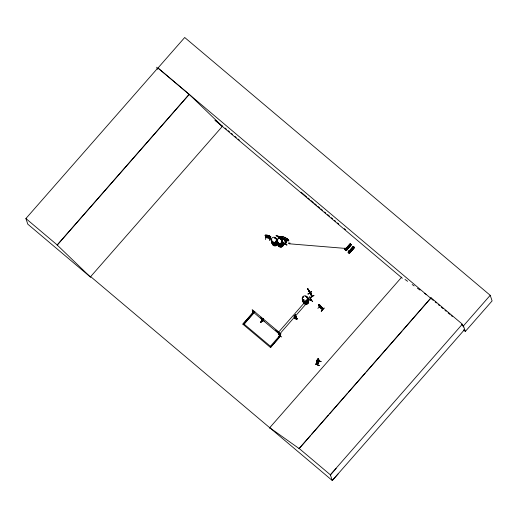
<?xml version="1.0" encoding="UTF-8"?>
<svg xmlns="http://www.w3.org/2000/svg" width="518" height="518" viewBox="0 0 518 518"><rect width="100%" height="100%" fill="white"/><g stroke="black" fill="none" stroke-linecap="round" stroke-linejoin="round"><path stroke-width="0.78" d="M262.613 320.946L262.257 320.577M262.574 320.94L261.066 317.1L278.431 331.753L279.552 335.411M319.341 306.98L319.651 307.213L318.667 304.584L320.318 305.885M322.19 309.298L321.561 307.025L322.507 309.66L321.704 307.226L320.603 306.229L321.309 307.323L320.849 307.09L319.243 305.581M318.667 304.584L319.425 306.824L322.578 309.369M285.217 240.734C286.001 239.64 285.483 242.903 286.02 242.236M286.15 241.971L285.755 240.507M272.138 241.433L272.319 241.297M272.28 241.252L272.371 241.776L272.934 241.459M272.805 241.498L272.293 241.33M272.96 241.479L272.319 241.064M275.369 238.053C275.874 238.727 274.579 238.027 275.576 238.131M278.483 242.307L278.257 242.761M280.808 239.329L281.138 239.361M303.134 299.974L303.522 299.534L303.969 299.909M303.166 299.864L303.276 300.259M303.289 299.87L303.807 300.039M285.755 239.575L279.267 236.739L288.889 240.773L284.887 239.135M279.603 237.425L285.994 240.358L279.584 237.348M288.779 243.227C289.407 242.068 288.351 243.628 288.772 243.376M317.663 364.484C314.873 357.187 319.386 370.292 316.517 362.315M317.463 364.75C318.835 363.733 319.994 358.961 318.117 359.006C320.778 366.802 316.323 352.952 319.023 360.891L317.366 364.737L319.017 360.768M265.592 235.444L265.242 235.224L265.592 235.444C266.317 239.154 265.954 236.881 270.143 238.157M265.469 239.562L266.006 236.091M269.774 238.066L268.997 235.943L269.379 236.02L268.965 236.091L269.755 238.377L270.143 238.409L269.334 236.014L265.592 235.185M270.83 236.292L269.723 240.417L270.655 236.26M270.124 238.235L265.961 237.607L265.171 235.237L265.611 235.198L265.171 235.25M265.941 236.337C263.15 234.997 274.805 239.193 266.317 235.373M266.433 235.14L267.825 235.366L268.071 236.292L266.776 236.04L266.44 235.094L267.825 235.366M267.916 235.645L268.764 236.435L266.084 235.904L265.909 235.386L266.569 235.431M268.803 235.865L269.334 236.014M269.192 236.979L265.948 236.292M269.574 236.797L269.159 236.966M262.153 320.791L260.865 316.938L252.182 309.609L253.367 313.235M262.587 320.862L261.525 318.46L262.484 320.998M318.861 304.759L318.505 304.584L319.295 306.876M322.565 309.388L319.444 306.818M285.632 239.711L285.994 240.346M285.509 240.281L285.69 240.009M295.143 318.246L294.8 318.486L295.221 318.421M296.043 317.515L295.37 314.892L296.244 317.133L295.972 317.56L296.121 317.016M311.111 300.2L310.878 300.55L311.111 300.142M289.478 243.81L289.899 243.065L289.478 243.81L344.988 248.381M344.897 248.271L345.169 248.096M345.927 248.912L346.296 249.449L345.843 248.679M253.613 313.118L252.739 310.852L253.555 313.338M261.901 320.357L262.043 320.195M317.042 360.936L316.964 362.186L318.039 359.693L317.864 359.181L317.56 359.732L317.482 359.408L316.925 360.696L317.243 361.545L317.761 360.34L317.469 359.46M278.075 242.838L278.626 242.56M303.93 300L303.295 300.226M306.572 296.672L306.119 296.71L306.526 296.898M306.565 296.846L306.229 296.568M311.176 294.14L312.004 296.581L309.758 292.987L309.175 290.695M310.107 293.156L309 290.624L309.803 293.058M311.745 296.238L311.156 293.9L311.927 296.082M285.645 239.679L285.904 240.514L285.314 240.287L285.114 240.74L285.547 240.935L285.748 240.488L285.153 240.462L285.671 242.171M315.41 364.044L319.405 365.611L315.417 364.012M284.544 241.213L285.593 241.556M282.932 243.246L286.83 245.033M316.751 362.555L316.906 362.199M318.408 358.709L318.117 359.006M321.095 361.681L317.12 359.997L321.121 361.622M284.557 243.751L286.422 239.899M285.191 244.049L287.05 240.151L285.178 244.004M276.113 235.541L280.957 238.131L279.623 237.315C283.268 238.934 277.085 235.476 277.965 236.577L281.358 238.17L276.113 235.541L277.538 236.376M277.48 236.409L277.583 236.616C277.292 233.961 289.601 243.337 277.564 236.558M277.739 236.072L277.428 236.163M278.024 236.901L281.436 238.494M279.953 335.399C278.334 330.413 281.08 334.68 279.953 335.535M296.218 317.275L295.836 317.281M295.83 317.417L296.063 317.022M310.677 300.369L311.027 300.129M310.826 300.582C311.04 300.673 311.098 297.5 309.991 298.219L310.826 300.505M288.779 240.928L279.267 236.739M310.14 293.194L310.172 292.845M280.121 335.638L278.775 331.947L293.907 314.685C296.464 322.733 296.005 317.45 294.107 316.336L294.949 318.7L295.092 318.194M285.923 240.494L279.539 237.561M280.834 239.206L281.203 239.128M303.198 299.767L303.768 299.799M348.737 246.911L348.614 246.322M318.207 358.508C315.449 361.985 316.692 366.038 318.453 359.246M278.334 334.298L281.65 336.985M294.23 316.155L297.533 318.868L294.658 316.757M263.571 319.062L260.787 322.351L263.15 319.619M278.593 332.867L278.891 333.113L278.496 332.977M294.477 316.135L294.107 316.336M310.36 298.018L309.991 298.219M281.028 333.767L278.263 337.095M296.989 319.476L294.094 317.366L296.833 319.6M309.978 299.216L312.717 301.541L310.133 299.093M285.586 240.857L285.237 240.449M251.916 314.679L254.824 311.467L252.007 314.756M261.176 318.175L262.199 320.389M263.636 318.926L260.729 322.112L263.643 318.939M90.391 277L27.804 224.184L25.9 218.538L157.906 67.929L189.18 94.321L222.351 126.36L214.983 120.17L402.331 278.276M433.288 300.395L157.938 68.033L184.706 37.497L490.216 295.312L492.1 300.906L465.332 331.442L463.48 329.875M338.053 473.989L332.271 480.503L90.656 276.612L90.346 276.968L57.207 245.033L189.18 94.321M57.207 245.033L189.212 94.425M90.346 276.968L222.662 126.01M242.851 324.119L252.855 312.704L253.496 313.273L244.056 324.093L253.496 313.273L252.881 312.775L242.871 324.19L270.506 347.507L280.491 336.02L279.856 335.483L270.396 346.277M344.93 249.605L350.343 243.984L345.286 249.903L344.936 249.611L350.123 243.784L351.314 244.813L346.186 250.654L345.817 250.343L350.932 244.49L345.953 250.459M345.072 249.728L350.149 243.829M345.143 249.78L350.343 243.984M345.707 250.013L345.37 249.734L345.681 249.844M344.923 248.193L346.231 249.967L346.277 249.391M345.81 250.336L351.01 244.535M345.092 249.702L346.192 250.66L351.21 244.703L345.882 250.382M349.3 251.78L349.443 252.68L348.277 250.913M353.263 246.464L348.141 252.311L348.51 252.622L353.645 246.788L353.263 246.464L353.632 246.775M353.477 246.646L348.141 252.311L353.334 246.497L354.526 247.52L349.397 253.367L349.022 253.049L354.144 247.196L354.429 247.423L349.372 253.347L348.187 252.26L353.412 246.587M348.355 252.493L353.554 246.691M348.867 252.771L348.582 252.441L348.795 252.739M349.015 253.043L354.221 247.248M354.312 247.345L349.093 253.095M354.422 247.41L349.216 253.185M279.526 334.181L294.658 316.919M295.409 316.064L310.541 298.802M280.491 336.02L270.506 347.507M318.842 304.733L321.736 307.252M318.868 304.947L319.748 307.096M319.444 305.108L320.778 306.87L320.512 305.957L319.567 305.348M319.198 305.885L318.784 305.283L321.956 308.022M317.884 308.404L320.72 305.167M321.561 307.025L321.859 307.278L321.464 307.142M321.179 311.214L324.054 308.009M321.354 311.357L324.19 308.126M269.412 428.075L401.728 277.117M310.327 435.793L299.132 448.562L431.08 297.798L462.354 324.19L330.348 474.792L332.271 480.503L464.27 329.895M311.389 434.576L328.451 415.106M329.519 413.895L347.118 393.816M348.18 392.599L365.242 373.135M366.31 371.918L402.033 331.164M403.101 329.947L431.08 297.798M465.332 331.442L463.455 325.848L490.216 295.312M330.4 474.954L336.188 468.44M296.102 317.133L295.37 314.892M280.238 335.25L279.487 333.009M278.017 242.159L278.645 242.359M348.731 246.892L348.232 246.659M308.262 289.646C305.911 286.117 313.649 299.087 310.858 293.997M308.119 289.277L307.608 288.578L309.201 290.902M309.537 292.087L309.175 291.369L311.227 294.768M309.57 291.459L310.573 293.492M309.531 292.029L311.286 294.781M311.571 291.621L307.99 294.056L311.564 291.615M307.964 293.984L311.668 291.776M310.392 292.923L310.942 294.088L310.651 293.712M310.865 293.687L309.162 290.928M311.156 293.9L311.357 294.224L311.027 293.978M310.34 297.85L313.947 295.467M310.23 297.675L313.902 295.377M308.055 289.225L309.091 290.915M310.204 293.337L311.299 294.833M310.878 294.023L308.87 290.592M316.744 363.092L317.081 362.904M273.239 243.421L272.85 243.175M273.277 243.551L272.753 243.182M352.033 249.177L351.482 249.223L351.864 249.637M351.793 249.676L352.026 249.164M322.546 309.654L319.302 306.915M266.265 237.632L265.87 236.046M270.02 238.351L269.289 236.007M295.979 317.521L294.658 313.83L309.783 296.568L311.085 300.175M275.395 237.982L275.226 238.027A2.7 2.642 -18.6 0 0 274.585 237.853M309.9 292.851L312.147 296.445M285.936 242.301L285.314 240.287M270.098 238.157L266.356 237.419M265.922 237.62L266.297 237.691M266.602 235.528L267.897 235.781M348.174 250.854L348.323 251.224M348.912 252.719L348.536 252.493L349.067 252.415M285.185 240.553L285.638 240.553M285.114 240.74L285.541 240.915M404.992 279.435L407.608 281.287M412.186 284.524L414.141 285.917M417.411 288.235L420.027 290.086M424.598 293.33L426.56 294.716M269.723 427.719L299.132 448.562M319.075 305.063L319.574 305.426M345.338 248.284L345.823 248.757M263.604 319.094L260.787 322.351M435.133 301.949L436.363 302.991M438.209 304.552L439.445 305.588M441.291 307.148L443.136 308.702M444.981 310.263L446.212 311.305M448.064 312.859L449.909 314.42M451.139 315.462L452.369 316.498M461.609 324.294L463.455 325.848M225.129 128.088L226.366 129.131M228.218 130.698L229.455 131.74M231.306 133.301L232.543 134.343M235.01 136.428L236.247 137.471M238.099 139.031L239.335 140.074M301.081 192.184L306.637 196.872M307.873 197.915L309.725 199.475M310.962 200.518L313.429 202.603M314.666 203.645L316.517 205.212M317.754 206.248L319.606 207.815M320.836 208.858L322.688 210.418M324.546 211.985L325.777 213.027M327.629 214.588L329.48 216.148M331.339 217.715L332.569 218.758M334.421 220.318L335.658 221.361M337.509 222.928L338.746 223.97M344.302 228.658L345.538 229.701M350.699 245.318L349.611 244.399M352.823 247.105L353.911 248.025M349.261 244.794L350.349 245.713M352.473 247.507L353.561 248.42M348.743 245.39L349.831 246.303M351.955 248.096L353.036 248.996M348.284 245.914L349.359 246.814M351.489 248.627L352.577 249.54M348.847 247.423L347.759 246.51M350.971 249.216L352.059 250.136M346.587 249.877L345.5 248.957L346.497 249.805M349.792 252.583L348.821 251.813M345.545 249.313L346.27 249.929L346.179 249.333M349.482 252.635L348.361 251.178M345.759 250.175L345.415 249.89M278.678 332.524L275.783 330.083L278.898 333.178M261.843 318.887L264.322 321.451M252.933 311.842L261.616 319.172M261.817 319.334L279.183 333.987M280.51 336.091L279.856 335.483M299.074 448.4L330.348 474.792M25.9 218.538L57.174 244.923M345.428 248.355L345.759 248.672M354.15 247.203L354.513 247.507M350.421 244.069L350.226 243.9M350.939 244.496L351.301 244.8M310.327 293.285L309.395 291.731L309.712 292.379M310.411 293.35L308.236 289.782L309.175 291.369M308.456 289.989L308.935 290.702M309.945 292.521L307.647 288.552M309.356 291.284L309.686 291.783M310.405 292.981L309.635 291.485M310.004 293.317L311.739 296.121M309.524 291.796L309.965 292.612M253.606 313.099L252.888 310.975M462.593 324.903L463.312 327.039M321.859 307.278L322.643 309.544M311.357 294.224L312.134 296.503M309.375 291.019L310.152 293.298M317.392 359.719L317.055 360.489M316.77 362.147L317.482 364.413M267.56 235.412L266.725 235.25M265.184 235.191L266.038 237.451M271.031 346.807L243.421 323.562M156.727 67.23L157.427 69.315M282.232 240.721A2.687 2.629 -18.6 0 1 278.38 243.318A2.687 2.629 -18.6 0 1 278.056 238.766A2.687 2.629 -18.6 0 1 282.232 240.721A2.694 2.635 -18.6 0 1 280.503 244.755A2.694 2.635 -18.6 0 1 277.337 241.699M282.226 240.611A2.739 2.681 -18.6 0 1 280.147 244.813A2.739 2.681 -18.6 0 1 277.506 240.987M280.283 238.947A2.7 2.642 -18.6 0 1 282.407 242.029A2.7 2.642 -18.6 0 1 279.247 244.159A2.7 2.642 -18.6 0 1 277.124 241.077M277.091 240.98A2.694 2.635 -18.6 0 0 279.215 244.049A2.694 2.635 -18.6 0 0 282.368 241.925A2.694 2.635 -18.6 0 0 280.244 238.85A2.739 2.681 -18.6 0 1 282.42 241.971A2.739 2.681 -18.6 0 1 279.221 244.127A2.739 2.681 -18.6 0 1 277.065 241.006M282.174 240.559A2.7 2.642 -18.6 0 1 280.471 244.658A2.7 2.642 -18.6 0 1 277.292 241.595M281.896 240.643A2.687 2.629 -18.6 0 1 281.332 245.001A2.687 2.629 -18.6 0 1 277.46 242.871M282.129 241.297A2.7 2.642 -18.6 0 1 281.229 245.81A2.7 2.642 -18.6 0 1 277.713 242.838A2.739 2.681 -18.6 0 0 281.229 245.804A2.739 2.681 -18.6 0 0 282.142 241.233A2.739 2.681 -18.6 0 1 281.222 245.778A2.739 2.681 -18.6 0 1 277.654 242.767M282.09 241.194A2.694 2.635 -18.6 0 1 281.196 245.7A2.694 2.635 -18.6 0 1 277.687 242.735M282.796 242.43A2.694 2.635 -18.6 0 1 281.099 246.516A2.694 2.635 -18.6 0 1 277.926 243.46M282.349 241.848A2.739 2.681 -18.6 0 1 281.442 246.426A2.739 2.681 -18.6 0 1 277.875 243.415A2.7 2.642 -18.6 0 0 281.067 246.419A2.7 2.642 -18.6 0 0 282.763 242.32M271.801 239.86A2.739 2.681 -18.6 0 0 274.443 243.687A2.739 2.681 -18.6 0 0 276.521 239.478A2.7 2.642 -18.6 0 1 276.929 240.753M271.367 239.912A2.739 2.681 -18.6 0 0 274.935 242.916A2.739 2.681 -18.6 0 0 275.841 238.345A2.694 2.635 -18.6 0 1 276.211 241.88A2.694 2.635 -18.6 0 1 272.649 242.638A2.694 2.635 -18.6 0 1 271.62 239.225M274.553 237.756A2.694 2.635 -18.6 0 1 275.213 237.963M275.841 238.442A2.7 2.642 -18.6 0 1 274.941 242.955A2.7 2.642 -18.6 0 1 271.426 239.983M276.916 241.55A2.694 2.635 -18.6 0 1 273.763 243.674A2.694 2.635 -18.6 0 1 271.639 240.605M276.508 239.575A2.694 2.635 -18.6 0 1 276.962 240.857M276.884 241.446A2.7 2.642 -18.6 0 1 273.724 243.577A2.7 2.642 -18.6 0 1 271.6 240.494M275.854 238.377A2.739 2.681 -18.6 0 1 274.941 242.948A2.739 2.681 -18.6 0 1 271.38 239.944M274.585 237.781A2.739 2.681 -18.6 0 1 275.259 237.995A2.739 2.681 -18.6 0 0 274.572 237.749M271.769 241.809A2.694 2.635 -18.6 0 0 274.637 244.224A2.694 2.635 -18.6 0 0 277.136 241.375A2.694 2.635 -18.6 0 1 274.624 244.192A2.694 2.635 -18.6 0 1 271.756 241.77M276.994 240.702A2.694 2.635 -18.6 0 0 276.217 239.575A2.694 2.635 -18.6 0 1 276.981 240.669M277.266 242.586A2.694 2.635 -18.6 0 1 274.113 244.716A2.694 2.635 -18.6 0 1 271.989 241.641A2.739 2.681 -18.6 0 0 274.113 244.794A2.739 2.681 -18.6 0 0 277.318 242.631M276.392 240.099A2.694 2.635 -18.6 0 1 276.858 240.611A2.739 2.681 -18.6 0 0 276.431 240.099M277.551 242.618A2.694 2.635 -18.6 0 1 274.702 245.474A2.739 2.681 -18.6 0 1 272.164 242.288A2.7 2.642 -18.6 0 0 274.669 245.377A2.7 2.642 -18.6 0 0 277.525 242.515M272.228 242.359A2.694 2.635 -18.6 0 0 274.702 245.474A2.739 2.681 -18.6 0 0 277.57 242.547M276.049 240.339A2.739 2.681 -18.6 0 1 276.644 240.721M277.667 243.79A2.687 2.629 -18.6 0 1 274.514 245.908A2.687 2.629 -18.6 0 1 272.397 242.845M305.581 296.322A2.739 2.681 -18.6 0 1 306.585 301.172A2.7 2.642 -18.6 0 0 307.491 300.129M303.535 296.756A2.739 2.681 -18.6 0 0 302.998 297.222A2.694 2.635 -18.6 0 1 303.535 296.723A2.739 2.681 -18.6 0 0 302.985 297.19M306.572 301.139A2.739 2.681 -18.6 0 0 305.568 296.29A2.694 2.635 -18.6 0 1 307.265 297.39M307.575 298.005A2.694 2.635 -18.6 0 1 306.533 301.068M305.905 301.385A2.694 2.635 -18.6 0 1 302.35 299.113M302.395 298.42A2.694 2.635 -18.6 0 1 302.622 297.766M307.919 300.09A2.694 2.635 -18.6 0 1 306.151 302.104M302.641 299.139A2.694 2.635 -18.6 0 0 305.465 302.247A2.739 2.681 -18.6 0 1 302.577 299.067M307.511 298.109A2.694 2.635 -18.6 0 1 307.957 299.398M307.938 300.026A2.739 2.681 -18.6 0 1 306.138 302.078M307.886 299.987A2.7 2.642 -18.6 0 1 306.119 302.007M305.426 302.149A2.7 2.642 -18.6 0 1 302.596 299.035M308.074 300.569A2.687 2.629 -18.6 0 1 306.934 302.266M304.927 302.693A2.687 2.629 -18.6 0 1 302.9 300.984M307.2 298.083A2.687 2.629 -18.6 0 1 307.977 299.21M305.588 296.393A2.7 2.642 -18.6 0 1 307.711 299.475M305.257 301.638A2.7 2.642 -18.6 0 1 302.382 299.216M308.106 300.66A2.687 2.629 -18.6 0 1 306.967 302.357M304.953 302.784A2.687 2.629 -18.6 0 1 302.797 300.408M307.232 298.18A2.687 2.629 -18.6 0 1 308.009 299.3M308.411 300.485A2.694 2.635 -18.6 0 1 305.355 303.975M303.231 300.9A2.694 2.635 -18.6 0 0 304.105 303.386A2.739 2.681 -18.6 0 1 303.179 300.854M308.443 300.434A2.739 2.681 -18.6 0 1 305.335 303.982M308.385 300.382A2.7 2.642 -18.6 0 1 305.316 303.878M304.066 303.289A2.7 2.642 -18.6 0 1 303.192 300.796M308.566 300.964A2.687 2.629 -18.6 0 1 304.849 304.241M304.267 303.865A2.687 2.629 -18.6 0 1 303.354 302.072M308.307 300.44A2.694 2.635 -18.6 0 1 305.814 303.289M305.108 303.257A2.694 2.635 -18.6 0 1 302.946 300.867M307.394 298.64A2.694 2.635 -18.6 0 1 307.86 299.151M308.372 300.505A2.739 2.681 -18.6 0 1 305.84 303.399M305.128 303.36A2.739 2.681 -18.6 0 1 302.926 300.939M307.446 298.672A2.739 2.681 -18.6 0 1 307.919 299.19M283.009 243.02L286.894 244.884L283.009 243.02M285.476 239.484L285.632 240.274L285.476 239.484M286.596 239.944L284.758 243.849L286.59 239.97M287.25 240.281L285.405 244.146L287.263 240.287M311.195 294.179L310.858 293.68L311.195 294.179M308.961 290.65L309.285 291.271L308.961 290.65M288.584 239.808L287.004 239.083L287.555 239.335A3.037 0.447 25.8 0 0 284.622 237.497A3.037 0.447 25.8 0 0 282.09 236.836L282.627 237.082L280.95 236.312L281.494 236.564A3.639 0.537 25.8 0 1 284.531 237.354A3.639 0.537 25.8 0 1 288.04 239.556L288.584 239.808M278.393 243.369A2.687 2.629 -18.6 0 0 282.252 240.773A2.687 2.629 -18.6 0 0 278.075 238.817A2.687 2.629 -18.6 0 0 278.393 243.369M281.598 246.898A2.687 2.629 -18.6 0 0 282.491 242.405A2.687 2.629 -18.6 0 1 281.611 246.931A2.687 2.629 -18.6 0 1 278.108 243.978A2.687 2.629 -18.6 0 0 281.598 246.898M272.682 242.223A2.687 2.629 -18.6 0 0 276.541 239.62A2.687 2.629 -18.6 0 0 272.364 237.671A2.687 2.629 -18.6 0 0 272.682 242.223M303.697 300.809A2.687 2.629 -18.6 0 0 307.556 298.213A2.687 2.629 -18.6 0 0 303.38 296.257A2.687 2.629 -18.6 0 0 303.697 300.809M302.331 299.184A2.739 2.681 -18.6 0 0 305.944 301.489A2.739 2.681 -18.6 0 1 302.324 299.151M307.977 299.326A2.739 2.681 -18.6 0 0 307.524 298.018A2.7 2.642 -18.6 0 1 307.932 299.294"/></g></svg>
